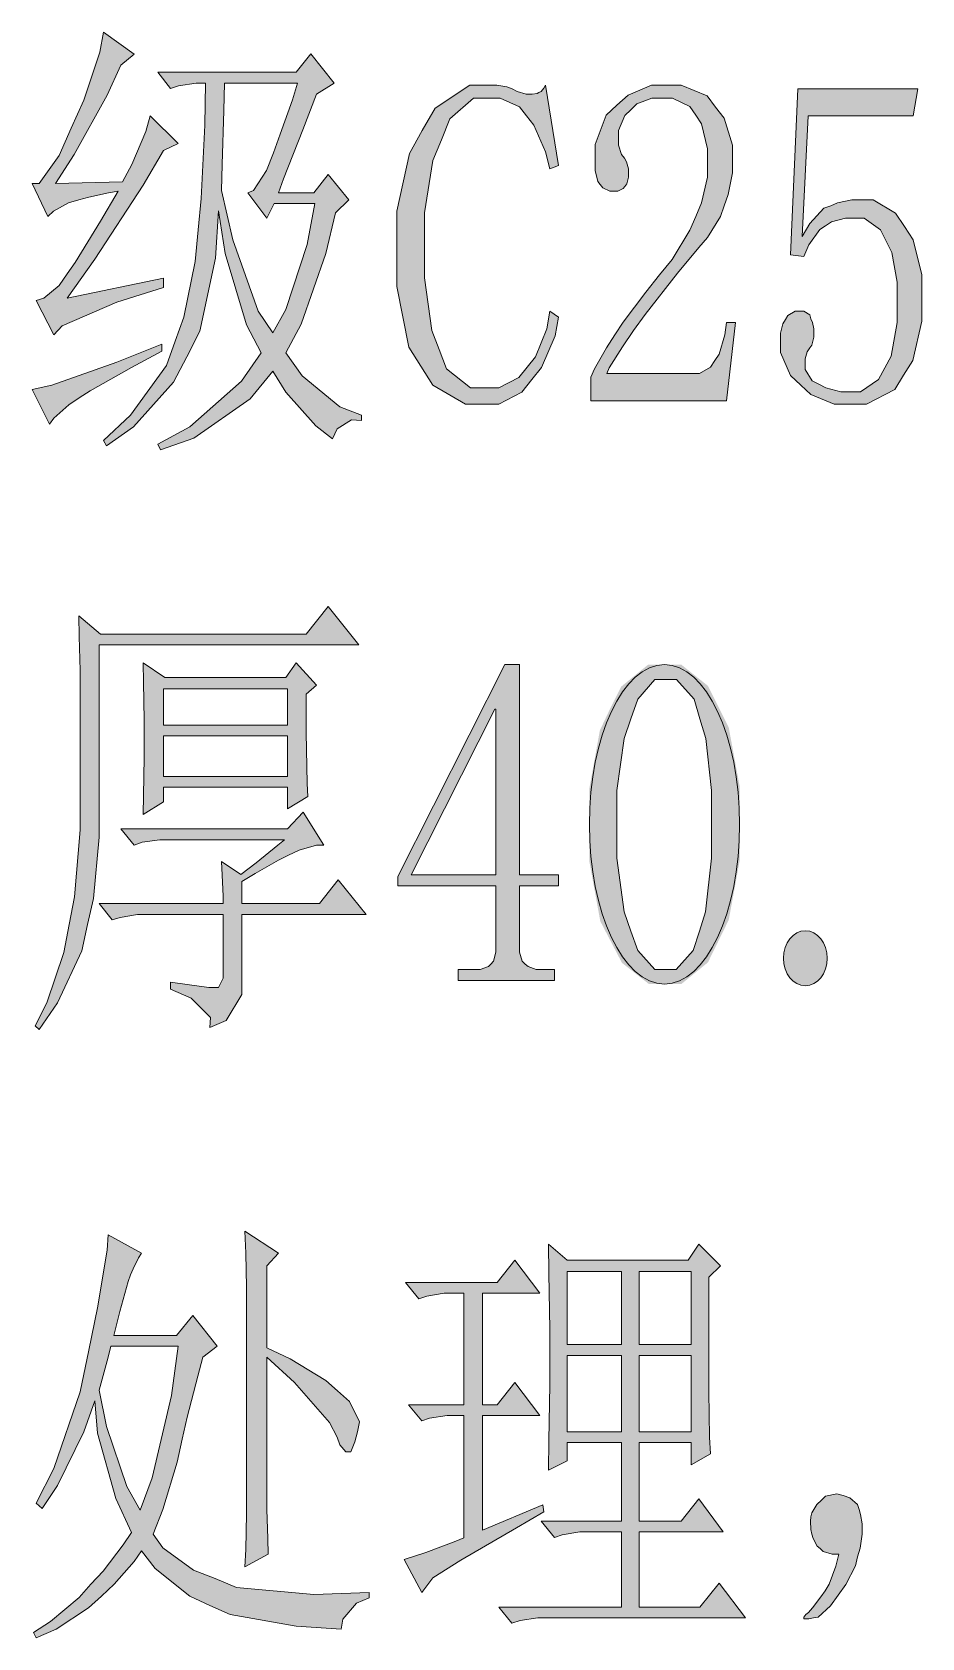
# Model space of a CAD drawing. Header units: millimetres. Extents: x 0 to 586, y 0 to 414.
# Drawn here: x 416.84 to 424.36, y 149.01 to 162.59 of the extents above; entities that cross this region are included whole.
import ezdxf

# ---------------------------------------------------------------- set-up
doc = ezdxf.new("R2010")
doc.units = ezdxf.units.MM

msp = doc.modelspace()

# ---------------------------------------------------------------- hatches: boundary and pattern name
h = msp.add_hatch(color=0)
h.dxf.hatch_style = 2
h.paths.add_polyline_path([(417.949944, 160.429222), (417.554833, 160.30575), (417.092694, 160.104667), (417.022139, 160.027056), (416.873972, 160.319861), (416.937472, 160.3375), (417.068, 160.446861), (417.135028, 160.545639), (417.202056, 160.640889), (417.41725, 160.990139), (417.565417, 161.244139), (417.484278, 161.230028), (417.318472, 161.191222), (417.233806, 161.170056), (417.145611, 161.145361), (417.018611, 161.074806), (416.97275, 161.028944), (416.838694, 161.307639), (416.898667, 161.307639), (417.068, 161.544), (417.170306, 161.776833), (417.276139, 162.013194), (417.410194, 162.418889), (417.441944, 162.588222), (417.703, 162.40125), (417.590111, 162.309528), (417.473694, 162.055528), (417.195, 161.554583), (417.03625, 161.307639), (417.604222, 161.32175), (417.681833, 161.469917), (417.801778, 161.748611), (417.837056, 161.879139), (418.073417, 161.646306), (417.949944, 161.586333), (417.777083, 161.293528), (417.367861, 160.669111), (417.135028, 160.3375), (417.949944, 160.506833)])
h = msp.add_hatch(color=0)
h.paths.add_polyline_path([(419.244639, 162.062583), (419.128222, 161.762722), (418.965944, 161.346444), (418.923611, 161.230028), (419.219944, 161.230028), (419.343417, 161.38525), (419.516278, 161.170056), (419.403389, 161.060694), (419.32225, 160.714972), (419.114111, 160.118778), (418.983583, 159.875361), (419.121167, 159.681333), (419.442194, 159.420278), (419.625639, 159.349722), (419.625639, 159.303861), (419.540972, 159.310917), (419.4175, 159.233306), (419.378694, 159.148639), (419.237583, 159.258), (418.983583, 159.54375), (418.874222, 159.720139), (418.683722, 159.487306), (418.207472, 159.155694), (417.92525, 159.056917), (417.900556, 159.102778), (418.172194, 159.250944), (418.609639, 159.635472), (418.775444, 159.875361), (418.651972, 160.111722), (418.472056, 160.714972), (418.415611, 161.078333), (418.390917, 160.676167), (418.256861, 160.058806), (418.1475, 159.843611), (418.034611, 159.628417), (417.695944, 159.250944), (417.466639, 159.088667), (417.441944, 159.134528), (417.67125, 159.349722), (417.974639, 159.769528), (418.048722, 159.974139), (418.122806, 160.17875), (418.218056, 160.647944), (418.24275, 160.916056), (418.267444, 161.180639), (418.299194, 161.801528), (418.30625, 162.157833), (418.225111, 162.157833), (418.076944, 162.133139), (418.009917, 162.111972), (417.900556, 162.249556), (419.071778, 162.249556), (419.19525, 162.404778), (419.392806, 162.157833)])
h.paths.add_polyline_path([(418.465, 162.157833), (418.461472, 161.925), (418.447361, 161.469917), (418.440306, 161.247667), (418.535556, 160.831389), (418.75075, 160.228139), (418.874222, 160.044694), (418.983583, 160.24225), (419.1635, 160.792583), (419.230528, 161.138306), (418.884806, 161.138306), (418.824833, 161.014833), (418.662556, 161.230028), (418.711944, 161.247667), (418.821306, 161.417), (418.881278, 161.568694), (418.937722, 161.723917), (419.040028, 162.016722), (419.082361, 162.157833)])
h = msp.add_hatch(color=0)
h.dxf.hatch_style = 2
h.paths.add_polyline_path([(420.676917, 159.441444), (420.504056, 159.441444), (420.228889, 159.603722), (420.126583, 159.762472), (420.024278, 159.92475), (419.921972, 160.436278), (419.921972, 160.782), (419.921972, 161.074806), (420.031333, 161.561639), (420.137167, 161.755667), (420.246528, 161.946167), (420.539333, 162.140194), (420.726306, 162.140194), (420.768639, 162.140194), (420.853306, 162.126083), (420.899167, 162.108444), (420.9415, 162.087278), (421.015583, 162.062583), (421.043806, 162.062583), (421.0685, 162.062583), (421.110833, 162.069639), (421.124944, 162.076694), (421.142583, 162.087278), (421.167278, 162.1155), (421.181389, 162.140194), (421.29075, 161.459333), (421.216667, 161.431111), (421.181389, 161.57575), (421.082611, 161.801528), (421.019111, 161.879139), (420.959139, 161.95675), (420.796861, 162.030833), (420.701611, 162.030833), (420.571083, 162.030833), (420.37, 161.854444), (420.299444, 161.678056), (420.228889, 161.501667), (420.158333, 161.060694), (420.158333, 160.796111), (420.158333, 160.510361), (420.218306, 160.065861), (420.281806, 159.903583), (420.341778, 159.741306), (420.546389, 159.579028), (420.6875, 159.579028), (420.786278, 159.579028), (420.955611, 159.667222), (421.026167, 159.755417), (421.096722, 159.843611), (421.191972, 160.079972), (421.216667, 160.228139), (421.29075, 160.17875), (421.262528, 160.02), (421.146111, 159.751889), (421.064972, 159.649583), (420.980306, 159.54375), (420.786278, 159.441444)])
h = msp.add_hatch(color=0)
h.dxf.hatch_style = 2
h.paths.add_polyline_path([(422.550167, 161.462861), (422.550167, 161.600444), (422.500778, 161.812111), (422.451389, 161.886194), (422.402, 161.960278), (422.253833, 162.030833), (422.155056, 162.030833), (422.080972, 162.030833), (421.953972, 161.981444), (421.901056, 161.932056), (421.851667, 161.882667), (421.79875, 161.755667), (421.79875, 161.678056), (421.79875, 161.632194), (421.823444, 161.554583), (421.848139, 161.522833), (421.865778, 161.491083), (421.883417, 161.431111), (421.883417, 161.399361), (421.883417, 161.360556), (421.869306, 161.304111), (421.851667, 161.282944), (421.837556, 161.265306), (421.791694, 161.244139), (421.759944, 161.244139), (421.724667, 161.244139), (421.664694, 161.272361), (421.643528, 161.300583), (421.622361, 161.325278), (421.601194, 161.417), (421.601194, 161.476972), (421.601194, 161.63925), (421.692917, 161.886194), (421.784639, 161.970861), (421.879889, 162.055528), (422.077444, 162.140194), (422.17975, 162.140194), (422.327917, 162.140194), (422.546639, 162.048472), (422.617194, 161.953222), (422.691278, 161.8615), (422.761833, 161.632194), (422.761833, 161.491083), (422.761833, 161.399361), (422.726556, 161.215917), (422.691278, 161.120667), (422.659528, 161.028944), (422.550167, 160.852556), (422.476083, 160.767889), (422.296167, 160.549167), (422.024528, 160.199917), (421.92575, 160.065861), (421.8305, 159.928278), (421.717611, 159.748361), (421.699972, 159.7025), (422.426694, 159.7025), (422.483139, 159.7025), (422.574861, 159.755417), (422.613667, 159.811861), (422.648944, 159.864778), (422.698333, 160.027056), (422.712444, 160.132889), (422.786528, 160.132889), (422.712444, 159.469667), (421.562389, 159.469667), (421.562389, 159.67075), (421.594139, 159.741306), (421.696444, 159.917694), (421.767, 160.027056), (421.837556, 160.136417), (422.028056, 160.390417), (422.144472, 160.535056), (422.250306, 160.665583), (422.402, 160.912528), (422.451389, 161.028944), (422.500778, 161.145361), (422.550167, 161.360556)])
h = msp.add_hatch(color=0)
h.dxf.hatch_style = 2
h.paths.add_polyline_path([(423.834278, 161.170056), (423.950694, 161.170056), (424.141194, 161.057167), (424.215278, 160.944278), (424.289361, 160.831389), (424.363444, 160.535056), (424.363444, 160.351611), (424.363444, 160.143472), (424.285833, 159.811861), (424.208222, 159.688389), (424.134139, 159.564917), (423.89425, 159.441444), (423.7355, 159.441444), (423.622611, 159.441444), (423.425056, 159.522583), (423.340389, 159.603722), (423.252194, 159.684861), (423.167528, 159.878889), (423.167528, 159.995306), (423.167528, 160.041167), (423.188694, 160.122306), (423.209861, 160.157583), (423.231028, 160.192861), (423.291, 160.228139), (423.326278, 160.228139), (423.365083, 160.228139), (423.414472, 160.196389), (423.425056, 160.164639), (423.439167, 160.132889), (423.44975, 160.079972), (423.44975, 160.058806), (423.44975, 160.009417), (423.432111, 159.942389), (423.414472, 159.917694), (423.393306, 159.885944), (423.375667, 159.825972), (423.375667, 159.794222), (423.375667, 159.73425), (423.435639, 159.639), (423.492083, 159.610778), (423.552056, 159.579028), (423.679056, 159.547278), (423.746083, 159.547278), (423.844861, 159.547278), (423.996556, 159.649583), (424.049472, 159.748361), (424.102389, 159.847139), (424.155306, 160.132889), (424.155306, 160.319861), (424.155306, 160.475083), (424.109444, 160.725556), (424.060056, 160.820806), (424.014194, 160.916056), (423.876611, 161.014833), (423.784889, 161.014833), (423.717861, 161.014833), (423.597917, 160.983083), (423.548528, 160.951333), (423.499139, 160.919583), (423.407417, 160.789056), (423.365083, 160.690278), (423.252194, 160.704389), (423.315694, 162.108444), (424.328167, 162.108444), (424.289361, 161.879139), (423.400361, 161.879139), (423.350972, 160.859611), (423.414472, 160.968972), (423.534417, 161.0995), (423.594389, 161.120667), (423.650833, 161.145361), (423.770778, 161.170056)])
h = msp.add_hatch(color=0)
h.dxf.hatch_style = 2
h.paths.add_polyline_path([(416.838694, 159.564917), (417.0045, 159.603722), (417.554833, 159.79775), (417.935833, 159.949444), (417.935833, 159.889472), (417.678306, 159.751889), (417.329056, 159.554333), (417.237333, 159.494361), (417.149139, 159.437917), (417.022139, 159.325028), (416.986861, 159.272111)])
h = msp.add_hatch(color=0)
h.dxf.hatch_style = 2
h.paths.add_polyline_path([(417.244389, 156.174722), (417.244389, 157.084889), (417.244389, 157.190722), (417.237333, 157.476472), (417.233806, 157.652861), (417.41725, 157.497639), (419.156444, 157.497639), (419.343417, 157.730472), (419.600944, 157.405917), (417.406667, 157.405917), (417.406667, 156.083), (417.406667, 155.779611), (417.357278, 155.261028), (417.307889, 155.042306), (417.2585, 154.820056), (417.053889, 154.379083), (416.898667, 154.153306), (416.863389, 154.185056), (416.962167, 154.379083), (417.106806, 154.805944), (417.152667, 155.042306), (417.198528, 155.275139), (417.244389, 155.843111)])
h = msp.add_hatch(color=0)
h.paths.add_polyline_path([(419.156444, 156.989639), (419.156444, 156.665083), (419.1635, 156.234694), (419.170556, 156.125333), (418.997694, 156.0195), (418.997694, 156.202944), (417.949944, 156.202944), (417.949944, 156.079472), (417.777083, 155.973639), (417.780611, 156.132389), (417.787667, 156.453417), (417.787667, 156.612167), (417.787667, 156.770917), (417.780611, 157.091944), (417.777083, 157.254222), (417.960528, 157.13075), (418.983583, 157.13075), (419.071778, 157.254222), (419.244639, 157.06725)])
h.paths.add_polyline_path([(417.949944, 156.636861), (417.949944, 156.294667), (418.997694, 156.294667), (418.997694, 156.636861)])
h.paths.add_polyline_path([(417.949944, 157.0355), (417.949944, 156.728583), (418.997694, 156.728583), (418.997694, 157.0355)])
h = msp.add_hatch(color=0)
h.paths.add_polyline_path([(420.959139, 154.862389), (420.959139, 154.809472), (420.983833, 154.731861), (421.008528, 154.707167), (421.033222, 154.686), (421.10025, 154.661306), (421.142583, 154.661306), (421.255472, 154.661306), (421.255472, 154.569583), (420.440556, 154.569583), (420.440556, 154.661306), (420.578139, 154.661306), (420.627528, 154.661306), (420.698083, 154.686), (420.71925, 154.707167), (420.740417, 154.731861), (420.761583, 154.809472), (420.761583, 154.862389), (420.761583, 155.370389), (419.932556, 155.370389), (419.932556, 155.448), (420.835667, 157.240111), (420.959139, 157.240111), (420.959139, 155.462111), (421.29075, 155.462111), (421.29075, 155.370389), (420.959139, 155.370389)])
h.paths.add_polyline_path([(420.751, 156.862639), (420.045444, 155.462111), (420.761583, 155.462111), (420.761583, 156.862639)])
h = msp.add_hatch(color=0)
h.paths.add_polyline_path([(422.190333, 154.537833), (422.056278, 154.537833), (421.826972, 154.71775), (421.73525, 154.894139), (421.643528, 155.070528), (421.551806, 155.571472), (421.551806, 155.896028), (421.551806, 156.195889), (421.64, 156.682722), (421.728194, 156.869694), (421.819917, 157.053139), (422.049222, 157.240111), (422.190333, 157.240111), (422.327917, 157.240111), (422.553694, 157.060194), (422.641889, 156.883806), (422.730083, 156.707417), (422.821806, 156.213528), (422.821806, 155.896028), (422.821806, 155.578528), (422.730083, 155.081111), (422.641889, 154.901194), (422.553694, 154.721278), (422.327917, 154.537833)])
h.paths.add_polyline_path([(422.190333, 157.113111), (422.105667, 157.113111), (421.961028, 156.947306), (421.901056, 156.7815), (421.844611, 156.615694), (421.784639, 156.174722), (421.784639, 155.896028), (421.784639, 155.603222), (421.844611, 155.148139), (421.901056, 154.985861), (421.961028, 154.823583), (422.105667, 154.661306), (422.190333, 154.661306), (422.285583, 154.661306), (422.430222, 154.823583), (422.483139, 154.985861), (422.532528, 155.148139), (422.585444, 155.603222), (422.585444, 155.896028), (422.585444, 156.174722), (422.536056, 156.615694), (422.486667, 156.7815), (422.437278, 156.947306), (422.289111, 157.113111)])
h = msp.add_hatch(color=0)
h.dxf.hatch_style = 2
h.paths.add_polyline_path([(418.454417, 155.218694), (418.454417, 155.282194), (418.447361, 155.458583), (418.440306, 155.575), (418.602583, 155.465639), (418.733111, 155.564417), (418.916556, 155.712583), (418.973, 155.758444), (417.999333, 155.758444), (417.918194, 155.758444), (417.770028, 155.737278), (417.703, 155.712583), (417.590111, 155.850167), (418.997694, 155.850167), (419.13175, 155.991278), (419.304611, 155.712583), (419.244639, 155.712583), (419.096472, 155.67025), (419.008278, 155.627917), (418.923611, 155.585583), (418.726056, 155.472694), (418.613167, 155.405667), (418.613167, 155.218694), (419.269333, 155.218694), (419.428083, 155.419778), (419.664444, 155.126972), (418.613167, 155.126972), (418.613167, 154.601333), (418.613167, 154.449639), (418.479111, 154.230917), (418.341528, 154.170944), (418.348583, 154.255611), (418.182778, 154.417889), (418.009917, 154.4955), (418.009917, 154.555472), (418.151028, 154.534306), (418.334472, 154.509611), (418.373278, 154.509611), (418.415611, 154.509611), (418.454417, 154.587222), (418.454417, 154.664833), (418.454417, 155.126972), (417.812361, 155.126972), (417.731222, 155.126972), (417.583056, 155.102278), (417.516028, 155.081111), (417.406667, 155.218694)])
h = msp.add_hatch(color=0)
edge = h.paths.add_edge_path()
edge.add_ellipse((423.377431, 154.756556), major_axis=(0, 0.232833), ratio=0.795455, start_angle=0, end_angle=360)
h = msp.add_hatch(color=0)
h.paths.add_polyline_path([(418.405028, 151.475722), (418.281556, 151.384), (418.239222, 151.221722), (418.151028, 150.876), (418.108694, 150.689028), (418.066361, 150.495), (417.942889, 150.096361), (417.86175, 149.888222), (417.942889, 149.771806), (418.203944, 149.581306), (418.387389, 149.51075), (418.567306, 149.436667), (419.219944, 149.376694), (419.689139, 149.394333), (419.689139, 149.348472), (419.583306, 149.302611), (419.466889, 149.168556), (419.452778, 149.083889), (419.071778, 149.108583), (418.514389, 149.207361), (418.341528, 149.284972), (418.172194, 149.362583), (417.879389, 149.595417), (417.762972, 149.747111), (417.703, 149.655389), (417.533667, 149.464889), (417.424306, 149.362583), (417.314944, 149.263806), (417.043306, 149.083889), (416.873972, 149.009806), (416.849278, 149.055667), (416.993917, 149.147389), (417.237333, 149.352), (417.336111, 149.464889), (417.438417, 149.57425), (417.60775, 149.7965), (417.678306, 149.902333), (417.547778, 150.188083), (417.392556, 150.741944), (417.367861, 151.013583), (417.276139, 150.752528), (417.053889, 150.297444), (416.923361, 150.103417), (416.873972, 150.149278), (417.022139, 150.442083), (417.244389, 151.091194), (417.318472, 151.443972), (417.392556, 151.800278), (417.473694, 152.287111), (417.48075, 152.417639), (417.762972, 152.262417), (417.738278, 152.223611), (417.692417, 152.131889), (417.67125, 152.078972), (417.650083, 152.022528), (417.579528, 151.768528), (417.530139, 151.567444), (418.059306, 151.567444), (418.196889, 151.736778)])
h.paths.add_polyline_path([(417.505444, 151.475722), (417.48075, 151.384), (417.431361, 151.197028), (417.406667, 151.105306), (417.466639, 150.798389), (417.6395, 150.290389), (417.752389, 150.089306), (417.854694, 150.364472), (418.016972, 151.059444), (418.073417, 151.475722)])
h = msp.add_hatch(color=0)
h.dxf.hatch_style = 2
h.paths.add_polyline_path([(418.824833, 151.384), (418.824833, 150.212778), (418.824833, 150.096361), (418.831889, 149.849417), (418.835417, 149.718889), (418.637861, 149.609528), (418.644917, 149.757694), (418.651972, 150.057556), (418.651972, 150.212778), (418.651972, 151.877889), (418.651972, 151.976667), (418.644917, 152.262417), (418.637861, 152.449389), (418.923611, 152.262417), (418.824833, 152.156583), (418.824833, 151.461611), (419.022389, 151.369889), (419.32225, 151.186444), (419.421028, 151.09825), (419.523333, 151.010056), (419.608, 150.837194), (419.590361, 150.752528), (419.569194, 150.667861), (419.533917, 150.583194), (419.516278, 150.583194), (419.491583, 150.583194), (419.442194, 150.643167), (419.4175, 150.706667), (419.354, 150.830139), (419.057667, 151.168806)])
h = msp.add_hatch(color=0)
h.paths.add_polyline_path([(421.206083, 150.427972), (421.209611, 150.674917), (421.216667, 151.151167), (421.216667, 151.384), (421.216667, 151.616833), (421.209611, 152.093083), (421.206083, 152.340028), (421.364833, 152.202444), (422.387889, 152.202444), (422.476083, 152.340028), (422.659528, 152.156583), (422.56075, 152.061333), (422.56075, 151.338139), (422.56075, 151.091194), (422.567806, 150.706667), (422.574861, 150.565556), (422.412583, 150.473833), (422.412583, 150.660806), (421.971611, 150.660806), (421.971611, 149.997583), (422.327917, 149.997583), (422.476083, 150.184556), (422.684222, 149.905861), (421.971611, 149.905861), (421.971611, 149.270861), (422.486667, 149.270861), (422.648944, 149.471944), (422.871194, 149.179139), (421.191972, 149.179139), (421.114361, 149.179139), (420.966194, 149.157972), (420.895639, 149.133278), (420.786278, 149.270861), (421.823444, 149.270861), (421.823444, 149.905861), (421.551806, 149.905861), (421.470667, 149.905861), (421.3225, 149.881167), (421.255472, 149.86), (421.142583, 149.997583), (421.823444, 149.997583), (421.823444, 150.660806), (421.364833, 150.660806), (421.364833, 150.505583)])
h.paths.add_polyline_path([(421.364833, 151.398111), (421.364833, 150.752528), (421.823444, 150.752528), (421.823444, 151.398111)])
h.paths.add_polyline_path([(421.971611, 151.398111), (421.971611, 150.752528), (422.412583, 150.752528), (422.412583, 151.398111)])
h.paths.add_polyline_path([(421.364833, 152.107194), (421.364833, 151.489833), (421.823444, 151.489833), (421.823444, 152.107194)])
h.paths.add_polyline_path([(421.971611, 152.107194), (421.971611, 151.489833), (422.412583, 151.489833), (422.412583, 152.107194)])
h = msp.add_hatch(color=0)
h.dxf.hatch_style = 2
h.paths.add_polyline_path([(419.985472, 149.673028), (420.168917, 149.733), (420.422917, 149.82825), (420.489944, 149.856472), (420.489944, 150.890111), (420.426444, 150.890111), (420.348833, 150.890111), (420.200667, 150.868944), (420.133639, 150.84425), (420.02075, 150.981833), (420.489944, 150.981833), (420.489944, 151.92375), (420.40175, 151.92375), (420.324139, 151.92375), (420.175972, 151.899056), (420.108944, 151.877889), (419.996056, 152.015472), (420.772167, 152.015472), (420.920333, 152.202444), (421.132, 151.92375), (420.648694, 151.92375), (420.648694, 150.981833), (420.772167, 150.981833), (420.920333, 151.168806), (421.132, 150.890111), (420.648694, 150.890111), (420.648694, 149.919972), (421.156694, 150.135167), (421.167278, 150.075194), (420.934444, 149.941139), (420.46525, 149.665972), (420.228889, 149.517806), (420.133639, 149.394333)])
h = msp.add_hatch(color=0)
h.dxf.hatch_style = 2
h.paths.add_polyline_path([(423.545, 149.408444), (423.580278, 149.464889), (423.636722, 149.616583), (423.661417, 149.718889), (423.604972, 149.718889), (423.527361, 149.740056), (423.502667, 149.76475), (423.477972, 149.785917), (423.442694, 149.849417), (423.432111, 149.888222), (423.425056, 149.927028), (423.421528, 149.997583), (423.425056, 150.032861), (423.432111, 150.068139), (423.474444, 150.138694), (423.51325, 150.173972), (423.548528, 150.20925), (423.643778, 150.226889), (423.696694, 150.212778), (423.753139, 150.195139), (423.820167, 150.138694), (423.834278, 150.096361), (423.844861, 150.054028), (423.858972, 149.972889), (423.858972, 149.934083), (423.858972, 149.888222), (423.841333, 149.768278), (423.820167, 149.694194), (423.802528, 149.620111), (423.721389, 149.461361), (423.654361, 149.369639), (423.590861, 149.281444), (423.485028, 149.186194), (423.446222, 149.179139), (423.407417, 149.172083), (423.365083, 149.172083), (423.365083, 149.186194), (423.382722, 149.207361), (423.403889, 149.225), (423.439167, 149.263806), (423.509722, 149.355528)])

# ---------------------------------------------------------------- linework, layer by layer
at = {"color": 0, "lineweight": 0}
for points in [[(417.949944, 160.429222), (417.554833, 160.30575), (417.092694, 160.104667), (417.022139, 160.027056), (416.873972, 160.319861), (416.937472, 160.3375), (417.068, 160.446861), (417.135028, 160.545639), (417.202056, 160.640889), (417.41725, 160.990139), (417.565417, 161.244139), (417.484278, 161.230028), (417.318472, 161.191222), (417.233806, 161.170056), (417.145611, 161.145361), (417.018611, 161.074806), (416.97275, 161.028944), (416.838694, 161.307639), (416.898667, 161.307639), (417.068, 161.544), (417.170306, 161.776833), (417.276139, 162.013194), (417.410194, 162.418889), (417.441944, 162.588222), (417.703, 162.40125), (417.590111, 162.309528), (417.473694, 162.055528), (417.195, 161.554583), (417.03625, 161.307639), (417.604222, 161.32175), (417.681833, 161.469917), (417.801778, 161.748611), (417.837056, 161.879139), (418.073417, 161.646306), (417.949944, 161.586333), (417.777083, 161.293528), (417.367861, 160.669111), (417.135028, 160.3375), (417.949944, 160.506833)], [(419.244639, 162.062583), (419.128222, 161.762722), (418.965944, 161.346444), (418.923611, 161.230028), (419.219944, 161.230028), (419.343417, 161.38525), (419.516278, 161.170056), (419.403389, 161.060694), (419.32225, 160.714972), (419.114111, 160.118778), (418.983583, 159.875361), (419.121167, 159.681333), (419.442194, 159.420278), (419.625639, 159.349722), (419.625639, 159.303861), (419.540972, 159.310917), (419.4175, 159.233306), (419.378694, 159.148639), (419.237583, 159.258), (418.983583, 159.54375), (418.874222, 159.720139), (418.683722, 159.487306), (418.207472, 159.155694), (417.92525, 159.056917), (417.900556, 159.102778), (418.172194, 159.250944), (418.609639, 159.635472), (418.775444, 159.875361), (418.651972, 160.111722), (418.472056, 160.714972), (418.415611, 161.078333), (418.390917, 160.676167), (418.256861, 160.058806), (418.1475, 159.843611), (418.034611, 159.628417), (417.695944, 159.250944), (417.466639, 159.088667), (417.441944, 159.134528), (417.67125, 159.349722), (417.974639, 159.769528), (418.048722, 159.974139), (418.122806, 160.17875), (418.218056, 160.647944), (418.24275, 160.916056), (418.267444, 161.180639), (418.299194, 161.801528), (418.30625, 162.157833), (418.225111, 162.157833), (418.076944, 162.133139), (418.009917, 162.111972), (417.900556, 162.249556), (419.071778, 162.249556), (419.19525, 162.404778), (419.392806, 162.157833)], [(418.465, 162.157833), (418.461472, 161.925), (418.447361, 161.469917), (418.440306, 161.247667), (418.535556, 160.831389), (418.75075, 160.228139), (418.874222, 160.044694), (418.983583, 160.24225), (419.1635, 160.792583), (419.230528, 161.138306), (418.884806, 161.138306), (418.824833, 161.014833), (418.662556, 161.230028), (418.711944, 161.247667), (418.821306, 161.417), (418.881278, 161.568694), (418.937722, 161.723917), (419.040028, 162.016722), (419.082361, 162.157833)], [(420.676917, 159.441444), (420.504056, 159.441444), (420.228889, 159.603722), (420.126583, 159.762472), (420.024278, 159.92475), (419.921972, 160.436278), (419.921972, 160.782), (419.921972, 161.074806), (420.031333, 161.561639), (420.137167, 161.755667), (420.246528, 161.946167), (420.539333, 162.140194), (420.726306, 162.140194), (420.768639, 162.140194), (420.853306, 162.126083), (420.899167, 162.108444), (420.9415, 162.087278), (421.015583, 162.062583), (421.043806, 162.062583), (421.0685, 162.062583), (421.110833, 162.069639), (421.124944, 162.076694), (421.142583, 162.087278), (421.167278, 162.1155), (421.181389, 162.140194), (421.29075, 161.459333), (421.216667, 161.431111), (421.181389, 161.57575), (421.082611, 161.801528), (421.019111, 161.879139), (420.959139, 161.95675), (420.796861, 162.030833), (420.701611, 162.030833), (420.571083, 162.030833), (420.37, 161.854444), (420.299444, 161.678056), (420.228889, 161.501667), (420.158333, 161.060694), (420.158333, 160.796111), (420.158333, 160.510361), (420.218306, 160.065861), (420.281806, 159.903583), (420.341778, 159.741306), (420.546389, 159.579028), (420.6875, 159.579028), (420.786278, 159.579028), (420.955611, 159.667222), (421.026167, 159.755417), (421.096722, 159.843611), (421.191972, 160.079972), (421.216667, 160.228139), (421.29075, 160.17875), (421.262528, 160.02), (421.146111, 159.751889), (421.064972, 159.649583), (420.980306, 159.54375), (420.786278, 159.441444)], [(422.550167, 161.462861), (422.550167, 161.600444), (422.500778, 161.812111), (422.451389, 161.886194), (422.402, 161.960278), (422.253833, 162.030833), (422.155056, 162.030833), (422.080972, 162.030833), (421.953972, 161.981444), (421.901056, 161.932056), (421.851667, 161.882667), (421.79875, 161.755667), (421.79875, 161.678056), (421.79875, 161.632194), (421.823444, 161.554583), (421.848139, 161.522833), (421.865778, 161.491083), (421.883417, 161.431111), (421.883417, 161.399361), (421.883417, 161.360556), (421.869306, 161.304111), (421.851667, 161.282944), (421.837556, 161.265306), (421.791694, 161.244139), (421.759944, 161.244139), (421.724667, 161.244139), (421.664694, 161.272361), (421.643528, 161.300583), (421.622361, 161.325278), (421.601194, 161.417), (421.601194, 161.476972), (421.601194, 161.63925), (421.692917, 161.886194), (421.784639, 161.970861), (421.879889, 162.055528), (422.077444, 162.140194), (422.17975, 162.140194), (422.327917, 162.140194), (422.546639, 162.048472), (422.617194, 161.953222), (422.691278, 161.8615), (422.761833, 161.632194), (422.761833, 161.491083), (422.761833, 161.399361), (422.726556, 161.215917), (422.691278, 161.120667), (422.659528, 161.028944), (422.550167, 160.852556), (422.476083, 160.767889), (422.296167, 160.549167), (422.024528, 160.199917), (421.92575, 160.065861), (421.8305, 159.928278), (421.717611, 159.748361), (421.699972, 159.7025), (422.426694, 159.7025), (422.483139, 159.7025), (422.574861, 159.755417), (422.613667, 159.811861), (422.648944, 159.864778), (422.698333, 160.027056), (422.712444, 160.132889), (422.786528, 160.132889), (422.712444, 159.469667), (421.562389, 159.469667), (421.562389, 159.67075), (421.594139, 159.741306), (421.696444, 159.917694), (421.767, 160.027056), (421.837556, 160.136417), (422.028056, 160.390417), (422.144472, 160.535056), (422.250306, 160.665583), (422.402, 160.912528), (422.451389, 161.028944), (422.500778, 161.145361), (422.550167, 161.360556)], [(423.834278, 161.170056), (423.950694, 161.170056), (424.141194, 161.057167), (424.215278, 160.944278), (424.289361, 160.831389), (424.363444, 160.535056), (424.363444, 160.351611), (424.363444, 160.143472), (424.285833, 159.811861), (424.208222, 159.688389), (424.134139, 159.564917), (423.89425, 159.441444), (423.7355, 159.441444), (423.622611, 159.441444), (423.425056, 159.522583), (423.340389, 159.603722), (423.252194, 159.684861), (423.167528, 159.878889), (423.167528, 159.995306), (423.167528, 160.041167), (423.188694, 160.122306), (423.209861, 160.157583), (423.231028, 160.192861), (423.291, 160.228139), (423.326278, 160.228139), (423.365083, 160.228139), (423.414472, 160.196389), (423.425056, 160.164639), (423.439167, 160.132889), (423.44975, 160.079972), (423.44975, 160.058806), (423.44975, 160.009417), (423.432111, 159.942389), (423.414472, 159.917694), (423.393306, 159.885944), (423.375667, 159.825972), (423.375667, 159.794222), (423.375667, 159.73425), (423.435639, 159.639), (423.492083, 159.610778), (423.552056, 159.579028), (423.679056, 159.547278), (423.746083, 159.547278), (423.844861, 159.547278), (423.996556, 159.649583), (424.049472, 159.748361), (424.102389, 159.847139), (424.155306, 160.132889), (424.155306, 160.319861), (424.155306, 160.475083), (424.109444, 160.725556), (424.060056, 160.820806), (424.014194, 160.916056), (423.876611, 161.014833), (423.784889, 161.014833), (423.717861, 161.014833), (423.597917, 160.983083), (423.548528, 160.951333), (423.499139, 160.919583), (423.407417, 160.789056), (423.365083, 160.690278), (423.252194, 160.704389), (423.315694, 162.108444), (424.328167, 162.108444), (424.289361, 161.879139), (423.400361, 161.879139), (423.350972, 160.859611), (423.414472, 160.968972), (423.534417, 161.0995), (423.594389, 161.120667), (423.650833, 161.145361), (423.770778, 161.170056)], [(416.838694, 159.564917), (417.0045, 159.603722), (417.554833, 159.79775), (417.935833, 159.949444), (417.935833, 159.889472), (417.678306, 159.751889), (417.329056, 159.554333), (417.237333, 159.494361), (417.149139, 159.437917), (417.022139, 159.325028), (416.986861, 159.272111)], [(417.244389, 156.174722), (417.244389, 157.084889), (417.244389, 157.190722), (417.237333, 157.476472), (417.233806, 157.652861), (417.41725, 157.497639), (419.156444, 157.497639), (419.343417, 157.730472), (419.600944, 157.405917), (417.406667, 157.405917), (417.406667, 156.083), (417.406667, 155.779611), (417.357278, 155.261028), (417.307889, 155.042306), (417.2585, 154.820056), (417.053889, 154.379083), (416.898667, 154.153306), (416.863389, 154.185056), (416.962167, 154.379083), (417.106806, 154.805944), (417.152667, 155.042306), (417.198528, 155.275139), (417.244389, 155.843111)], [(419.156444, 156.989639), (419.156444, 156.665083), (419.1635, 156.234694), (419.170556, 156.125333), (418.997694, 156.0195), (418.997694, 156.202944), (417.949944, 156.202944), (417.949944, 156.079472), (417.777083, 155.973639), (417.780611, 156.132389), (417.787667, 156.453417), (417.787667, 156.612167), (417.787667, 156.770917), (417.780611, 157.091944), (417.777083, 157.254222), (417.960528, 157.13075), (418.983583, 157.13075), (419.071778, 157.254222), (419.244639, 157.06725)], [(420.959139, 154.862389), (420.959139, 154.809472), (420.983833, 154.731861), (421.008528, 154.707167), (421.033222, 154.686), (421.10025, 154.661306), (421.142583, 154.661306), (421.255472, 154.661306), (421.255472, 154.569583), (420.440556, 154.569583), (420.440556, 154.661306), (420.578139, 154.661306), (420.627528, 154.661306), (420.698083, 154.686), (420.71925, 154.707167), (420.740417, 154.731861), (420.761583, 154.809472), (420.761583, 154.862389), (420.761583, 155.370389), (419.932556, 155.370389), (419.932556, 155.448), (420.835667, 157.240111), (420.959139, 157.240111), (420.959139, 155.462111), (421.29075, 155.462111), (421.29075, 155.370389), (420.959139, 155.370389)], [(422.190333, 157.113111), (422.105667, 157.113111), (421.961028, 156.947306), (421.901056, 156.7815), (421.844611, 156.615694), (421.784639, 156.174722), (421.784639, 155.896028), (421.784639, 155.603222), (421.844611, 155.148139), (421.901056, 154.985861), (421.961028, 154.823583), (422.105667, 154.661306), (422.190333, 154.661306), (422.285583, 154.661306), (422.430222, 154.823583), (422.483139, 154.985861), (422.532528, 155.148139), (422.585444, 155.603222), (422.585444, 155.896028), (422.585444, 156.174722), (422.536056, 156.615694), (422.486667, 156.7815), (422.437278, 156.947306), (422.289111, 157.113111)], [(417.949944, 157.0355), (417.949944, 156.728583), (418.997694, 156.728583), (418.997694, 157.0355)], [(420.751, 156.862639), (420.045444, 155.462111), (420.761583, 155.462111), (420.761583, 156.862639)], [(417.949944, 156.636861), (417.949944, 156.294667), (418.997694, 156.294667), (418.997694, 156.636861)], [(418.454417, 155.218694), (418.454417, 155.282194), (418.447361, 155.458583), (418.440306, 155.575), (418.602583, 155.465639), (418.733111, 155.564417), (418.916556, 155.712583), (418.973, 155.758444), (417.999333, 155.758444), (417.918194, 155.758444), (417.770028, 155.737278), (417.703, 155.712583), (417.590111, 155.850167), (418.997694, 155.850167), (419.13175, 155.991278), (419.304611, 155.712583), (419.244639, 155.712583), (419.096472, 155.67025), (419.008278, 155.627917), (418.923611, 155.585583), (418.726056, 155.472694), (418.613167, 155.405667), (418.613167, 155.218694), (419.269333, 155.218694), (419.428083, 155.419778), (419.664444, 155.126972), (418.613167, 155.126972), (418.613167, 154.601333), (418.613167, 154.449639), (418.479111, 154.230917), (418.341528, 154.170944), (418.348583, 154.255611), (418.182778, 154.417889), (418.009917, 154.4955), (418.009917, 154.555472), (418.151028, 154.534306), (418.334472, 154.509611), (418.373278, 154.509611), (418.415611, 154.509611), (418.454417, 154.587222), (418.454417, 154.664833), (418.454417, 155.126972), (417.812361, 155.126972), (417.731222, 155.126972), (417.583056, 155.102278), (417.516028, 155.081111), (417.406667, 155.218694)], [(418.405028, 151.475722), (418.281556, 151.384), (418.239222, 151.221722), (418.151028, 150.876), (418.108694, 150.689028), (418.066361, 150.495), (417.942889, 150.096361), (417.86175, 149.888222), (417.942889, 149.771806), (418.203944, 149.581306), (418.387389, 149.51075), (418.567306, 149.436667), (419.219944, 149.376694), (419.689139, 149.394333), (419.689139, 149.348472), (419.583306, 149.302611), (419.466889, 149.168556), (419.452778, 149.083889), (419.071778, 149.108583), (418.514389, 149.207361), (418.341528, 149.284972), (418.172194, 149.362583), (417.879389, 149.595417), (417.762972, 149.747111), (417.703, 149.655389), (417.533667, 149.464889), (417.424306, 149.362583), (417.314944, 149.263806), (417.043306, 149.083889), (416.873972, 149.009806), (416.849278, 149.055667), (416.993917, 149.147389), (417.237333, 149.352), (417.336111, 149.464889), (417.438417, 149.57425), (417.60775, 149.7965), (417.678306, 149.902333), (417.547778, 150.188083), (417.392556, 150.741944), (417.367861, 151.013583), (417.276139, 150.752528), (417.053889, 150.297444), (416.923361, 150.103417), (416.873972, 150.149278), (417.022139, 150.442083), (417.244389, 151.091194), (417.318472, 151.443972), (417.392556, 151.800278), (417.473694, 152.287111), (417.48075, 152.417639), (417.762972, 152.262417), (417.738278, 152.223611), (417.692417, 152.131889), (417.67125, 152.078972), (417.650083, 152.022528), (417.579528, 151.768528), (417.530139, 151.567444), (418.059306, 151.567444), (418.196889, 151.736778)], [(418.824833, 151.384), (418.824833, 150.212778), (418.824833, 150.096361), (418.831889, 149.849417), (418.835417, 149.718889), (418.637861, 149.609528), (418.644917, 149.757694), (418.651972, 150.057556), (418.651972, 150.212778), (418.651972, 151.877889), (418.651972, 151.976667), (418.644917, 152.262417), (418.637861, 152.449389), (418.923611, 152.262417), (418.824833, 152.156583), (418.824833, 151.461611), (419.022389, 151.369889), (419.32225, 151.186444), (419.421028, 151.09825), (419.523333, 151.010056), (419.608, 150.837194), (419.590361, 150.752528), (419.569194, 150.667861), (419.533917, 150.583194), (419.516278, 150.583194), (419.491583, 150.583194), (419.442194, 150.643167), (419.4175, 150.706667), (419.354, 150.830139), (419.057667, 151.168806)], [(421.206083, 150.427972), (421.209611, 150.674917), (421.216667, 151.151167), (421.216667, 151.384), (421.216667, 151.616833), (421.209611, 152.093083), (421.206083, 152.340028), (421.364833, 152.202444), (422.387889, 152.202444), (422.476083, 152.340028), (422.659528, 152.156583), (422.56075, 152.061333), (422.56075, 151.338139), (422.56075, 151.091194), (422.567806, 150.706667), (422.574861, 150.565556), (422.412583, 150.473833), (422.412583, 150.660806), (421.971611, 150.660806), (421.971611, 149.997583), (422.327917, 149.997583), (422.476083, 150.184556), (422.684222, 149.905861), (421.971611, 149.905861), (421.971611, 149.270861), (422.486667, 149.270861), (422.648944, 149.471944), (422.871194, 149.179139), (421.191972, 149.179139), (421.114361, 149.179139), (420.966194, 149.157972), (420.895639, 149.133278), (420.786278, 149.270861), (421.823444, 149.270861), (421.823444, 149.905861), (421.551806, 149.905861), (421.470667, 149.905861), (421.3225, 149.881167), (421.255472, 149.86), (421.142583, 149.997583), (421.823444, 149.997583), (421.823444, 150.660806), (421.364833, 150.660806), (421.364833, 150.505583)], [(419.985472, 149.673028), (420.168917, 149.733), (420.422917, 149.82825), (420.489944, 149.856472), (420.489944, 150.890111), (420.426444, 150.890111), (420.348833, 150.890111), (420.200667, 150.868944), (420.133639, 150.84425), (420.02075, 150.981833), (420.489944, 150.981833), (420.489944, 151.92375), (420.40175, 151.92375), (420.324139, 151.92375), (420.175972, 151.899056), (420.108944, 151.877889), (419.996056, 152.015472), (420.772167, 152.015472), (420.920333, 152.202444), (421.132, 151.92375), (420.648694, 151.92375), (420.648694, 150.981833), (420.772167, 150.981833), (420.920333, 151.168806), (421.132, 150.890111), (420.648694, 150.890111), (420.648694, 149.919972), (421.156694, 150.135167), (421.167278, 150.075194), (420.934444, 149.941139), (420.46525, 149.665972), (420.228889, 149.517806), (420.133639, 149.394333)], [(421.364833, 152.107194), (421.364833, 151.489833), (421.823444, 151.489833), (421.823444, 152.107194)], [(421.971611, 152.107194), (421.971611, 151.489833), (422.412583, 151.489833), (422.412583, 152.107194)], [(417.505444, 151.475722), (417.48075, 151.384), (417.431361, 151.197028), (417.406667, 151.105306), (417.466639, 150.798389), (417.6395, 150.290389), (417.752389, 150.089306), (417.854694, 150.364472), (418.016972, 151.059444), (418.073417, 151.475722)], [(421.364833, 151.398111), (421.364833, 150.752528), (421.823444, 150.752528), (421.823444, 151.398111)], [(421.971611, 151.398111), (421.971611, 150.752528), (422.412583, 150.752528), (422.412583, 151.398111)], [(423.545, 149.408444), (423.580278, 149.464889), (423.636722, 149.616583), (423.661417, 149.718889), (423.604972, 149.718889), (423.527361, 149.740056), (423.502667, 149.76475), (423.477972, 149.785917), (423.442694, 149.849417), (423.432111, 149.888222), (423.425056, 149.927028), (423.421528, 149.997583), (423.425056, 150.032861), (423.432111, 150.068139), (423.474444, 150.138694), (423.51325, 150.173972), (423.548528, 150.20925), (423.643778, 150.226889), (423.696694, 150.212778), (423.753139, 150.195139), (423.820167, 150.138694), (423.834278, 150.096361), (423.844861, 150.054028), (423.858972, 149.972889), (423.858972, 149.934083), (423.858972, 149.888222), (423.841333, 149.768278), (423.820167, 149.694194), (423.802528, 149.620111), (423.721389, 149.461361), (423.654361, 149.369639), (423.590861, 149.281444), (423.485028, 149.186194), (423.446222, 149.179139), (423.407417, 149.172083), (423.365083, 149.172083), (423.365083, 149.186194), (423.382722, 149.207361), (423.403889, 149.225), (423.439167, 149.263806), (423.509722, 149.355528)]]:
    msp.add_lwpolyline(points, close=True, dxfattribs=at)
for centre, major_axis, ratio in [((422.186806, 155.888972), (0, 1.351139), 0.469974), ((423.377431, 154.756556), (0, 0.232833), 0.795455)]:
    msp.add_ellipse(centre, major_axis=major_axis, ratio=ratio, start_param=0, end_param=6.283185, dxfattribs=at)

doc.saveas('drawing.dxf')
